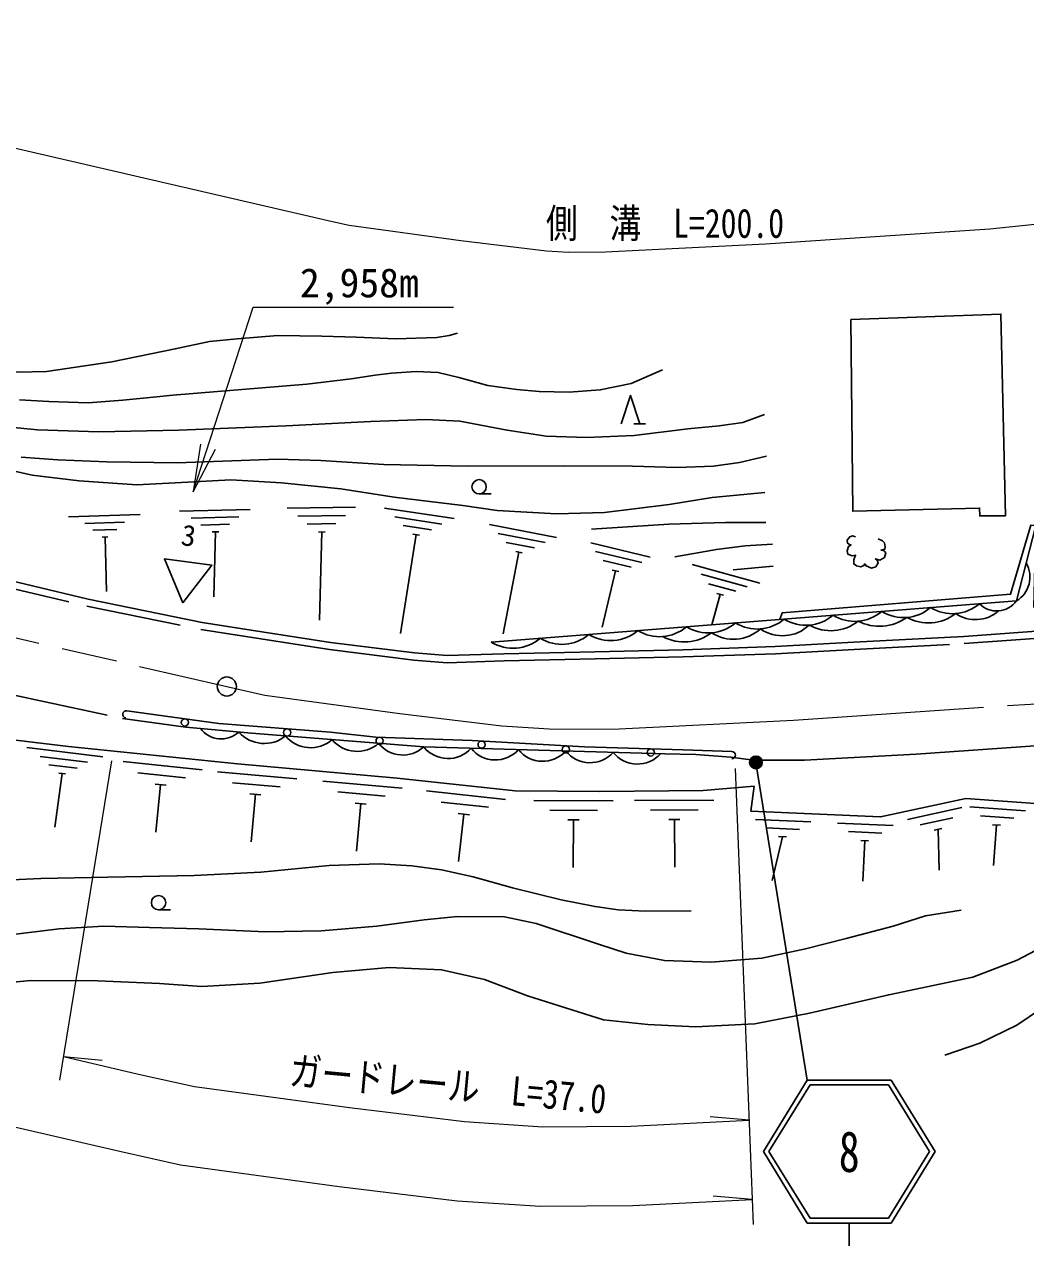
# Model space of a CAD drawing. Units: millimetres at full size, sheet at 1:1000; details may follow other scales. Extents: x 40000 to 680000, y 20000 to 380000.
# Drawn here: x 445053 to 508070, y 238116 to 314445 of the extents above; entities that cross this region are included whole.
import ezdxf
from ezdxf.enums import TextEntityAlignment as Align

# ---------------------------------------------------------------- set-up
doc = ezdxf.new("R2010")
doc.units = ezdxf.units.MM
doc.header["$LTSCALE"] = 1000
doc.linetypes.add('CHAIN', pattern=[18.5, 12, -1.5, 3.5, -1.5])
doc.linetypes.add('DASHED', pattern=[7.5, 6, -1.5])
for name, color, linetype, lineweight in [('M-BGD', 7, 'Continuous', 25), ('M-BMK', 2, 'CHAIN', 13), ('M-BMK-SRVR', 3, 'Continuous', 25), ('M-STR-HTXT', 7, 'Continuous', 13), ('M-STR-STRC', 7, 'Continuous', 25)]:
    doc.layers.add(name, color=color, linetype=linetype, lineweight=lineweight)
doc.styles.add('ＭＳ ゴシック', font='')
doc.styles.get('ＭＳ ゴシック').set_extended_font_data('MS Gothic')

# ---------------------------------------------------------------- blocks, each defined once
blk = doc.blocks.new('open_arrow')
at = {"color": 0, "linetype": 'Continuous', "lineweight": -2}
blk.add_lwpolyline([(7.5, 1.25), (0, 0), (7.5, -1.25)], dxfattribs=at)

msp = doc.modelspace()

# ---------------------------------------------------------------- hatches: boundary and pattern name
at = {"layer": 'M-STR-STRC'}
msp.add_hatch(color=256, dxfattribs=at).paths.add_polyline_path([(490751, 267802, -1), (491426, 268232, -1)])

# ---------------------------------------------------------------- linework, layer by layer
at = {"layer": 'M-BGD'}
for p, q in [((483401, 289318), (484154, 289318)), ((473675, 284901), (474425, 284901)), ((461599, 284007), (465899, 284072)), ((467730, 284006), (472112, 283349)), ((447838, 283469), (452351, 283616)), ((454820, 283810), (459268, 283925)), ((458555, 283456), (455556, 283379)), ((465257, 283552), (462257, 283507)), ((471338, 283010), (468371, 283455)), ((451359, 283134), (448860, 283052)), ((450874, 282667), (449374, 282618)), ((457967, 282991), (456168, 282944)), ((457289, 282523), (456869, 282512)), ((457079, 282518), (456991, 278427)), ((464664, 283033), (462865, 283006)), ((463982, 282513), (463562, 282506)), ((463772, 282510), (463623, 276952)), ((470678, 282654), (468898, 282921)), ((474328, 282972), (478546, 282168)), ((450314, 282199), (449964, 282187)), ((450139, 282193), (450236, 278771)), ((469721, 282342), (468718, 276114)), ((469929, 282311), (469513, 282374)), ((477826, 281847), (474879, 282409)), ((477153, 281518), (475384, 281855)), ((480703, 281819), (484429, 280933)), ((476184, 281244), (475184, 276096)), ((476391, 281205), (475978, 281283)), ((483921, 280592), (481003, 281285)), ((483234, 280293), (481482, 280709)), ((487072, 280474), (491339, 279293)), ((489669, 280118), (492170, 280363)), ((482254, 280063), (481407, 276520)), ((482458, 280014), (482050, 280111)), ((490531, 279050), (487640, 279850)), ((489833, 278776), (488098, 279256)), ((489048, 278526), (488643, 278638)), ((488845, 278582), (488316, 276671)), ((492735, 277415), (492592, 277007)), ((445209, 268943), (449994, 268372)), ((449037, 268033), (446058, 268388)), ((456246, 267545), (451273, 268064)), ((485364, 268547), (487312, 268502)), ((448388, 267657), (446601, 267870)), ((447441, 267317), (446970, 263933)), ((447650, 267292), (447233, 267342)), ((455189, 267052), (452205, 267364)), ((462196, 266985), (457215, 267425)), ((453983, 266575), (453287, 266648)), ((453635, 266611), (453324, 263627)), ((461147, 266476), (458159, 266739)), ((468822, 266401), (463841, 266840)), ((459949, 265979), (459252, 266040)), ((459600, 266010), (459337, 263021)), ((467773, 265891), (464785, 266155)), ((475329, 265681), (470359, 266225)), ((488452, 265647), (483452, 265609)), ((466575, 265395), (465878, 265456)), ((466226, 265425), (465963, 262437)), ((474270, 265194), (471288, 265520)), ((482119, 265589), (477119, 265612)), ((481117, 264993), (478117, 265007)), ((487457, 265040), (484457, 265017)), ((504053, 265169), (500632, 264432)), ((508045, 264970), (504554, 265213)), ((473061, 264722), (472365, 264798)), ((472713, 264760), (472387, 261778)), ((479964, 264399), (479264, 264402)), ((479614, 264400), (479600, 261400)), ((486311, 264431), (485611, 264426)), ((485961, 264428), (485984, 261428)), ((494555, 264275), (491058, 264432)), ((499731, 264043), (496235, 264200)), ((503476, 264523), (501423, 264081)), ((507311, 264509), (505216, 264655)), ((493833, 263797), (491735, 263891)), ((492761, 263335), (492118, 260577)), ((493006, 263324), (492516, 263346)), ((499009, 263565), (496911, 263659)), ((502797, 263855), (502318, 263752)), ((502557, 263804), (502630, 261235)), ((506473, 264057), (505984, 264091)), ((506228, 264074), (506051, 261530)), ((498182, 263091), (497693, 263113)), ((497937, 263102), (497823, 260555)), ((453505, 258741), (454255, 258741))]:
    msp.add_line(p, q, dxfattribs=at)
for points in [[(433459, 299924), (436239, 297115), (437916, 295390), (438997, 294487), (439546, 294003), (440272, 293536), (441385, 293004), (442369, 292746), (443659, 292601), (444676, 292552), (446450, 292601), (450570, 293214), (454555, 294020), (456701, 294488), (458443, 294649), (460999, 294859), (463774, 294827), (465935, 294762), (468436, 294649), (471007, 294745), (471798, 294874), (472314, 295019)], [(444749, 290818), (446600, 290714), (449078, 290642), (451248, 290793), (453155, 290992), (454400, 291120), (462831, 291805), (465616, 292133), (467126, 292374), (468153, 292505), (469708, 292610), (471091, 292543), (472405, 292228), (474231, 291733), (476040, 291475), (477445, 291351), (479337, 291305), (481292, 291440), (483247, 291856), (485214, 292698)], [(482614, 289318), (483196, 291100), (483779, 289318)], [(443518, 289163), (445895, 288935), (449744, 288799), (454785, 288913), (461524, 289179), (466870, 289464), (470313, 289578), (472471, 289482), (475439, 288912), (477893, 288531), (480441, 288455), (483437, 288588), (486804, 289006), (488782, 289196), (490266, 289405), (491635, 289899)], [(444854, 287214), (447161, 287054), (450241, 286921), (454682, 286854), (460990, 287094), (463719, 287000), (467680, 286747), (472934, 286640), (479026, 286679), (483333, 286639), (486147, 286559), (488427, 286653), (490054, 286879), (491748, 287279)], [(442732, 286710), (445541, 286086), (448513, 285733), (452141, 285480), (455340, 285636), (458058, 285791), (461238, 285596), (464964, 285226), (468339, 284700), (472659, 284171), (474805, 283860), (478550, 283645), (481554, 283743), (485640, 284230), (488332, 284678), (491648, 284990)], [(474442, 275581), (507484, 278178), (508707, 282911)], [(480749, 282681), (485604, 282998), (489182, 283112), (491717, 283112)], [(492735, 277415), (507113, 278594), (508400, 282946), (508707, 282911), (509778, 282889), (509778, 277771), (508584, 277771), (508707, 282911)], [(485993, 280944), (488606, 281408), (490414, 281636), (492127, 281735)], [(497355, 282197), (497163, 282266), (496995, 282198), (496835, 281998), (496865, 281802), (496989, 281714), (497079, 281697), (496921, 281606), (496824, 281322), (496872, 281117), (497144, 281013), (497365, 281041), (497250, 280747), (497246, 280497), (497431, 280383), (497704, 280326), (497892, 280410), (497941, 280502), (498020, 280378), (498368, 280223), (498628, 280326), (498776, 280566), (498713, 280733), (498608, 280811), (498898, 280739), (499185, 280908), (499264, 281206), (499157, 281322), (498966, 281369), (499201, 281436), (499234, 281569), (499173, 281824), (499050, 281959), (498791, 282075)], [(442141, 279936), (449084, 278285), (456241, 276824), (460011, 276235), (464320, 275561), (469616, 274900), (471672, 274737), (475231, 274849), (480965, 274974), (486504, 275099), (492312, 275299), (497253, 275574), (504173, 275936), (510164, 276374), (516484, 276885), (524173, 277310), (539530, 278321), (550495, 278946), (556535, 279321)], [(557440, 268186), (555509, 268668), (551923, 270030), (549760, 271169), (548960, 271743), (543730, 271111), (537137, 270499), (522617, 269414), (515508, 268872), (514144, 265673), (509545, 265376), (504291, 265742), (498940, 264589), (490767, 264956), (490977, 266511), (487767, 266242), (481265, 266193), (475945, 266217), (468525, 267030), (458476, 267916), (447842, 269025), (437522, 270256)], [(487312, 268502), (489510, 268353), (490937, 268161), (494158, 268161), (501170, 268526), (508966, 269084), (516099, 270007), (539216, 271863), (549742, 272218), (553331, 271094), (555365, 270493), (557275, 270215)], [(451510, 271263), (457298, 270459), (464316, 269909), (467176, 269605), (473245, 269392), (480306, 268992), (486522, 268806), (489583, 268699)], [(451227, 270783), (455225, 270239), (459352, 269848), (470190, 268992), (481750, 268658), (485364, 268547)], [(502970, 249609), (505181, 250362), (507505, 251483), (509828, 253052), (514271, 256420), (516723, 258118), (519158, 259639), (523394, 261983), (526454, 263729), (528489, 264738), (531540, 266105), (533752, 266857), (535979, 267258), (538286, 267338), (540850, 267194), (542428, 266809), (544671, 266025), (548453, 264263), (551017, 263206), (553168, 262580), (555219, 262244), (556726, 262003), (557949, 261936)], [(441507, 260505), (446092, 260718), (450305, 260789), (455736, 260907), (459943, 261108), (464233, 261521), (467388, 261627), (469437, 261509), (471316, 261249), (473301, 260824), (475771, 260127), (478836, 259380), (480975, 258943), (482428, 258743), (484146, 258648), (487017, 258672)], [(476715, 253326), (481510, 251822), (484287, 251538), (487282, 251385), (491021, 251581), (494453, 252237), (499446, 253397), (504737, 254511), (507523, 255586), (510626, 257212), (514288, 259604)], [(442955, 257018), (447259, 257536), (450067, 257720), (452944, 257634), (456036, 257547), (460227, 257353), (463730, 257429), (467245, 257710), (470225, 258121), (472312, 258316), (475275, 258294), (477254, 257884), (481258, 256553), (482934, 256023), (485346, 255548), (488271, 255449), (491472, 255708), (494215, 256284), (496767, 256943), (499730, 257721), (501773, 258359), (504001, 258726)], [(438256, 253396), (442431, 254009), (445449, 254306), (449678, 254276), (453557, 254098), (456224, 253919), (459885, 254137), (464463, 254800), (468015, 255116), (471310, 254968), (474004, 254364), (476715, 253326)]]:
    msp.add_lwpolyline(points, dxfattribs=at)
for points in [[(497063, 295881), (506511, 296217), (506794, 283534), (505181, 283516), (505164, 284012), (497188, 283817)], [(455024, 278049), (453872, 280819), (456847, 280431)]]:
    msp.add_lwpolyline(points, close=True, dxfattribs=at)
at = {"layer": 'M-BGD', "linetype": 'DASHED'}
for points in [[(412933, 279503), (425947, 276527), (444409, 272254), (451227, 270783)], [(442031, 279499), (448987, 277845), (456161, 276381), (459941, 275791), (464257, 275115), (469570, 274452), (471661, 274286), (475243, 274399), (480975, 274524), (486517, 274649), (492333, 274849), (497277, 275125), (504201, 275487), (510198, 275925), (516514, 276436), (524200, 276861), (539557, 277872), (550522, 278497), (556563, 278872)]]:
    msp.add_lwpolyline(points, dxfattribs=at)
at = {"layer": 'M-BGD'}
for centre, radius in [((473675, 285351), 450), ((455160, 270529), 225), ((461597, 269896), 225), ((467412, 269372), 225), ((473832, 269134), 225), ((479131, 268833), 225), ((484475, 268642), 225), ((453505, 259191), 450)]:
    msp.add_circle(centre, radius, dxfattribs=at)
for centre, radius, start, end in [((506612, 279665), 1724, 300.35622, 30.65876), ((503455, 280002), 2632, 238.67551, 310.3126), ((506244, 279060), 1522, 224.44852, 324.53959), ((494240, 279278), 2632, 238.67551, 310.3126), ((497312, 279519), 2632, 238.67551, 310.3126), ((498852, 279578), 2996, 243.55506, 305.43305), ((500383, 279761), 2632, 238.67551, 310.3126), ((501943, 279572), 2787, 240.93713, 308.051), ((504905, 279216), 2220, 235.92794, 311.08464), ((485026, 278553), 2632, 238.67551, 310.3126), ((488097, 278795), 2632, 238.67551, 310.3126), ((489682, 278294), 2532, 237.01337, 311.97474), ((491169, 279036), 2632, 238.67551, 310.3126), ((492762, 278426), 2445, 235.44096, 313.54716), ((495803, 279056), 2759, 240.54874, 308.43936), ((475811, 277829), 2632, 238.67551, 310.3126), ((478883, 278071), 2632, 238.67551, 310.3126), ((481954, 278312), 2632, 238.67551, 310.3126), ((486579, 278449), 2857, 241.86679, 307.12132), ((451479, 271040), 225, 82.08886, 262.08886), ((457450, 271122), 1626, 216.61224, 312.56814), ((460155, 271354), 2150, 221.69043, 308.7841), ((463075, 270980), 2042, 219.58653, 311.37157), ((465998, 270748), 2042, 219.58653, 311.37157), ((468873, 270426), 1947, 218.40329, 312.55481), ((471716, 270202), 1948, 218.41774, 318.2721), ((474696, 270116), 1948, 218.41774, 318.2721), ((477677, 270030), 1948, 218.41774, 318.2721), ((480657, 269944), 1948, 218.41774, 318.2721), ((489575, 268474), 225, 267.99935, 87.99935), ((483637, 269858), 1948, 218.41774, 318.2721)]:
    msp.add_arc(centre, radius, start, end, dxfattribs=at)
at = {"layer": 'M-BMK'}
msp.add_lwpolyline([(360893, 281880), (368864, 281740), (373424, 282039), (380333, 282821), (385810, 283907), (391911, 284242), (398060, 284430), (404019, 284237), (408585, 283897), (411722, 283260), (420301, 281140), (424794, 280177), (434285, 278223), (457798, 272788), (460193, 272252), (468694, 271097), (475100, 270322), (478415, 270100), (482488, 270132), (493450, 270680), (508365, 271688), (528521, 273775), (556783, 276273)], dxfattribs=at)
at = {"layer": 'M-BMK-SRVR'}
msp.add_circle((457798, 272788), 600, dxfattribs=at)
at = {"layer": 'M-STR-HTXT'}
for p, q in [((450537, 268124), (447274, 248026)), ((489781, 267632), (490918, 238941)), ((447514, 249506), (449960, 249291)), ((490658, 245509), (488213, 245729)), ((490856, 240513), (488411, 240733))]:
    msp.add_line(p, q, dxfattribs=at)
for points in [[(371390, 310131), (375305, 311138), (378417, 311953), (383559, 312873), (390700, 313763), (398087, 314445), (405618, 314201), (412698, 313674), (418308, 312535), (427045, 310376), (430962, 309536), (440689, 307534), (464454, 302040), (465499, 301806), (472514, 300854), (477909, 300201), (479302, 300108), (481619, 300126), (491689, 300630), (505809, 301584), (525655, 303639), (554397, 305611)], [(455683, 285028), (459452, 296652), (472059, 296652)], [(352690, 259805), (364978, 257072), (375447, 255606), (380961, 255574), (388387, 255620), (393576, 255317), (398431, 254985), (402419, 254273), (404472, 254120), (405136, 253985), (413557, 251904), (418626, 250818), (427881, 248912), (451142, 243535), (454887, 242697), (464874, 241341), (472292, 240443), (477528, 240092), (483357, 240138), (490856, 240513)], [(447514, 249506), (452251, 248411), (455772, 247623), (465511, 246300), (472760, 245423), (477675, 245093), (483213, 245137), (490658, 245509)]]:
    msp.add_lwpolyline(points, dxfattribs=at)
at = {"layer": 'M-STR-STRC'}
for p, q in [((491089, 268017), (494327, 248037)), ((494327, 248037), (491563, 243537)), ((494495, 247737), (491915, 243537)), ((494327, 248037), (499599, 248037)), ((494495, 247737), (499432, 247737)), ((502011, 243537), (499432, 247737)), ((502363, 243537), (499599, 248037)), ((491563, 243537), (494327, 239037)), ((491915, 243537), (494495, 239337)), ((499432, 239337), (502011, 243537)), ((499599, 239037), (502363, 243537)), ((494327, 239037), (499599, 239037)), ((494495, 239337), (499432, 239337)), ((496963, 239037), (496963, 237037))]:
    msp.add_line(p, q, dxfattribs=at)
msp.add_circle((491089, 268017), 400, dxfattribs=at)

# ---------------------------------------------------------------- block references
at = {"layer": 'M-STR-HTXT', "xscale": 400, "yscale": 400, "rotation": 72}
msp.add_blockref('open_arrow', (455683, 285028), dxfattribs=at)

# ---------------------------------------------------------------- texts
at = {"layer": 'M-BGD', "style": 'ＭＳ ゴシック'}
msp.add_text('3', height=1320, rotation=352.05, dxfattribs=at).set_placement((454954, 282349), align=Align.MIDDLE_LEFT)
at = {"layer": 'M-STR-HTXT', "style": 'ＭＳ ゴシック', "width": 0.8}
for s, rotation, p in [('側\u3000溝\u3000L=200.0', 0.008, (485373, 300462)), ('ガードレール\u3000L=37.0', 354.735, (471585, 246283))]:
    msp.add_text(s, height=1833, rotation=rotation, dxfattribs=at).set_placement(p, align=Align.BOTTOM_CENTER)
at = {"layer": 'M-STR-HTXT', "style": 'ＭＳ ゴシック'}
msp.add_text('2,958m', height=1833, dxfattribs=at).set_placement((462399, 296718), align=Align.BOTTOM_LEFT)
at = {"layer": 'M-STR-STRC', "style": 'ＭＳ ゴシック', "width": 0.75}
msp.add_text('8', height=2566, dxfattribs=at).set_placement((496963, 243537), align=Align.MIDDLE_CENTER)

doc.saveas('drawing.dxf')
